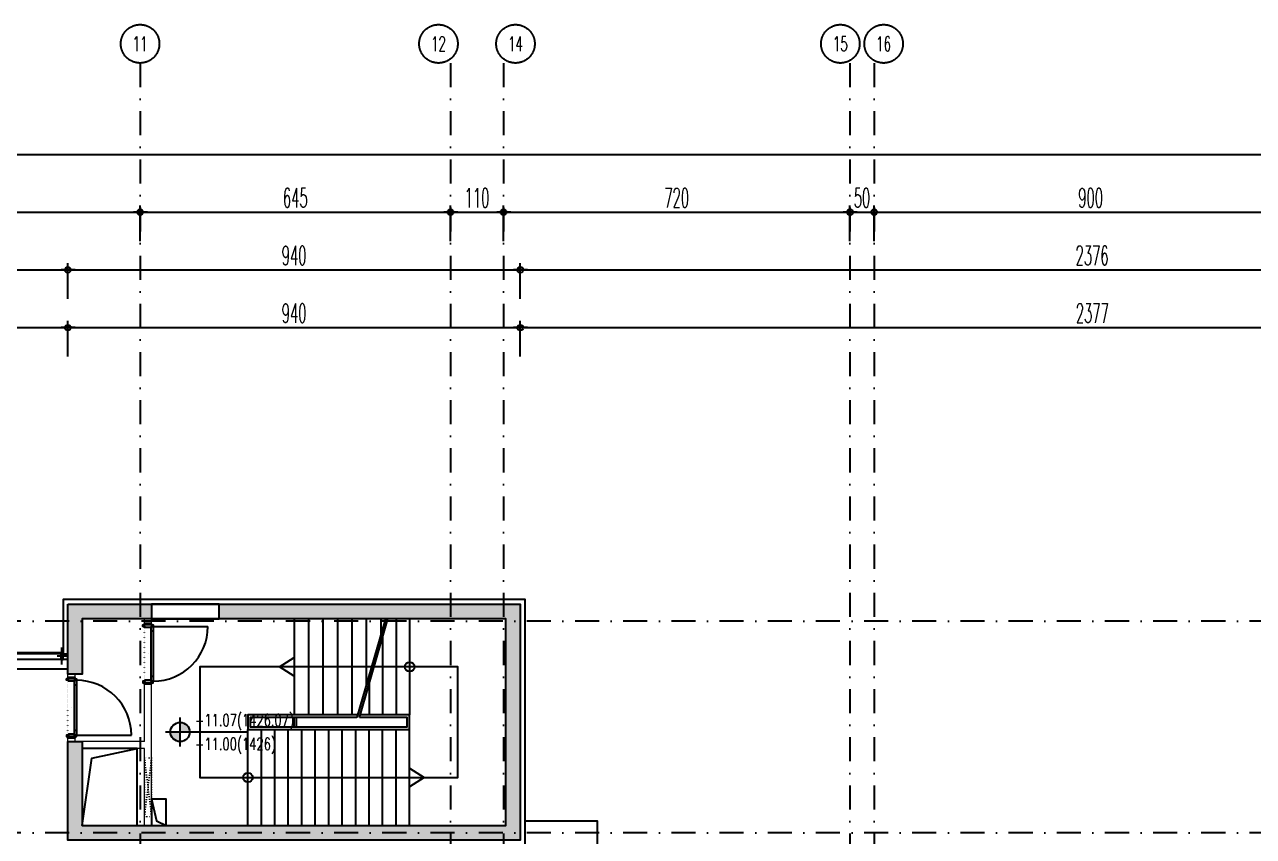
# Model space of a CAD drawing. Header units: millimetres. Extents: x -2755 to 27598, y -1135 to 13405.
# Drawn here: x 4785 to 7338, y 11718 to 13405 of the extents above; entities that cross this region are included whole.
import ezdxf
from ezdxf.enums import TextEntityAlignment as Align

# ---------------------------------------------------------------- set-up
doc = ezdxf.new("R2010")
doc.units = ezdxf.units.MM
doc.header["$LTSCALE"] = 100
doc.linetypes.add('DASHDOT2', pattern=[0.5, 0.25, -0.125, 0, -0.125])
doc.linetypes.add('DOT', pattern=[0.25, 0, -0.25])
doc.layers.add('AKS', color=7, linetype='DASHDOT2', transparency=0.8)
for name, color, linetype in [('DUVAR', 7, 'Continuous'), ('GIYDIRME', 5, 'Continuous'), ('GOR', 7, 'Continuous'), ('KA-PEN', 5, 'Continuous'), ('KA-PEN-5 @ 1', 5, 'Continuous'), ('KOLON', 7, 'Continuous'), ('KOR KASA', 1, 'Continuous'), ('KOT', 7, 'Continuous'), ('MERD', 7, 'Continuous'), ('OLCU DIS', 7, 'Continuous'), ('Rec-mantolamakulerengi', 230, 'Continuous'), ('TARAMA', 7, 'Continuous')]:
    doc.layers.add(name, color=color, linetype=linetype)
doc.layers.add('Y-DUVAR BIMS', color=14, linetype='Continuous', lineweight=25)
doc.layers.add('Y-DUVAR GAZBETON', color=161, linetype='Continuous', lineweight=20)
doc.styles.add('OLC-50', font='romans.shx', dxfattribs={"width": 0.5, "height": 0.15})
doc.styles.add('olcu', font='romans.shx', dxfattribs={"width": 0.5})
doc.dimstyles.new('1-200', dxfattribs={"dimtxt": 40, "dimasz": 2, "dimexe": 0, "dimexo": 0, "dimgap": 10, "dimtad": 1, "dimdec": 4, "dimrnd": 0.1, "dimzin": 9, "dimdsep": 46, "dimtxsty": 'olcu', "dimblk1": 'SOL', "dimblk2": 'SAG', "dimsah": 1, "dimcen": 0, "dimse1": 1, "dimse2": 1, "dimclre": 13, "dimadec": 0, "dimazin": 0, "dimtfac": 1, "dimtdec": 4, "dimtix": 1, "dimtmove": 2, "dimatfit": 2, "dimldrblk": 'SOL', "dimfxl": 0, "dimtolj": 1, "dimarcsym": 0})

# ---------------------------------------------------------------- blocks, each defined once
blk = doc.blocks.new('AKS-D')
at = {"color": 0}
blk.add_circle((0, 0), 0.4, dxfattribs=at)
at = {"color": 0, "style": 'olcu', "width": 0.7}
blk.add_attdef('AKS', text='', height=0.4, dxfattribs=at).set_placement((0, 0), align=Align.MIDDLE_CENTER)
blk = doc.blocks.new('KOT-PL(TEMIZ&KABA)')
at = {"layer": 'KOT', "linetype": 'Continuous', "lineweight": -3}
h = blk.add_hatch(color=7, dxfattribs=at)
h.paths.add_polyline_path([(0, 0), (0.2, 0, 0.414214), (0, 0.2)])
h.paths.add_polyline_path([(0, 0), (-0.2, 0, 0.414214), (0, -0.2)])
at = {"layer": 'KOT', "color": 7, "lineweight": -3}
for p, q in [((0, -0.3), (0, 0.3)), ((-0.3, 0), (1.4, 0))]:
    blk.add_line(p, q, dxfattribs=at)
at = {"layer": 'KOT', "color": 7, "linetype": 'Continuous', "lineweight": -3}
blk.add_circle((0, 0), 0.2, dxfattribs=at)
at = {"layer": 'KOT', "color": 7, "linetype": 'Continuous', "lineweight": -3, "style": 'olcu', "width": 0.7}
for tag, p in [('KOTTEMIZ', (0.31, 0.122)), ('KOTKABA', (0.31, -0.373))]:
    blk.add_attdef(tag, p, '', height=0.25, dxfattribs=at)
blk = doc.blocks.new('*U2988')
at = {"color": 0, "linetype": 'DOT', "ltscale": 0.1}
blk.add_line((-120, 15), (0, 15), dxfattribs=at)
at = {"color": 0, "lineweight": -2}
for p, q in [((-107, -3), (-107, 1)), ((-60, 7.5), (-60, 7.5)), ((-13.1, -3), (-13.1, 1)), ((-117, -3), (-117, -117))]:
    blk.add_line(p, q, dxfattribs=at)
for points in [[(-120, 0), (-120, -3), (-117, -3), (-117, 1), (-115, 1), (-115, 14), (-117, 14), (-117, 18), (-120, 18), (-120, 15)], [(0, 0), (0, -3), (-3, -3), (-3, 1), (-5, 1), (-5, 14), (-3, 14), (-3, 18), (0, 18), (0, 15)]]:
    blk.add_lwpolyline(points, dxfattribs=at)
blk.add_lwpolyline([(-117, -3), (-117, 1), (-3, 1), (-3, -3)], close=True, dxfattribs=at)
blk.add_arc((-117, -3), 114, 270, 0, dxfattribs=at)
at = {"style": 'OLC-50', "width": 0.5, "flags": 1}
for tag, p in [('K-NO', (-182.8, -83.8)), ('K-KANRENK', (-2.3, -88.8)), ('K-BLOK', (-183.4, -120.6)), ('K-KASRENK', (-1.2, -126.7)), ('K-KAT', (-184.3, -156)), ('K-TAMACILMA', (-2.8, -165.7)), ('K-MAHALKOD', (-183.3, -194)), ('K-FOTOSEL', (-1.8, -201.7)), ('K-MAHALAD', (-184.8, -233)), ('K-HERMETIK', (0.1, -236.3)), ('K-ACILISYON', (-183.8, -268.9)), ('K-HIDROLIK', (-2.2, -270.2)), ('K-YANGIN', (-181.9, -303.5)), ('K-KART', (-0.4, -303.8)), ('K-KANATTIP', (-184.2, -337.4)), ('K-BAND', (-1.8, -345.7)), ('K-KANATMALZ', (-182.4, -371.1)), ('K-MENFEZ', (0.1, -380.3)), ('K-KASAMALZ', (-181.4, -410.1)), ('K-PBAR', (-2.2, -414.1)), ('K-KASATIP', (-182, -446.8)), ('K-ELEKTRIKLI', (-0.4, -447.8)), ('K-DUVAR', (-182, -485.2)), ('K-TIP', (-0.4, -486.4)), ('K-REZ1', (-0.4, -524.3)), ('K-REZ2', (-0.4, -560.8)), ('K-REZ3', (-0.4, -600.7))]:
    blk.add_attdef(tag, p, '', height=30, dxfattribs=at)
blk = doc.blocks.new('*U2991')
at = {"color": 0, "linetype": 'DOT', "ltscale": 0.1}
blk.add_line((-120, 15), (0, 15), dxfattribs=at)
at = {"color": 0, "lineweight": -2}
for p, q in [((-107, -3), (-107, 1)), ((-60, 7.5), (-60, 7.5)), ((-13.1, -3), (-13.1, 1)), ((-3, -3), (-3, -117))]:
    blk.add_line(p, q, dxfattribs=at)
for points in [[(-120, 0), (-120, -3), (-117, -3), (-117, 1), (-115, 1), (-115, 14), (-117, 14), (-117, 18), (-120, 18), (-120, 15)], [(0, 0), (0, -3), (-3, -3), (-3, 1), (-5, 1), (-5, 14), (-3, 14), (-3, 18), (0, 18), (0, 15)]]:
    blk.add_lwpolyline(points, dxfattribs=at)
blk.add_lwpolyline([(-117, -3), (-117, 1), (-3, 1), (-3, -3)], close=True, dxfattribs=at)
blk.add_arc((-3, -3), 114, 180, 270, dxfattribs=at)
at = {"style": 'OLC-50', "width": 0.5, "flags": 1}
for tag, p in [('K-NO', (-182.8, -83.8)), ('K-KANRENK', (-2.3, -88.8)), ('K-BLOK', (-183.4, -120.6)), ('K-KASRENK', (-1.2, -126.7)), ('K-KAT', (-184.3, -156)), ('K-TAMACILMA', (-2.8, -165.7)), ('K-MAHALKOD', (-183.3, -194)), ('K-FOTOSEL', (-1.8, -201.7)), ('K-MAHALAD', (-184.8, -233)), ('K-HERMETIK', (0.1, -236.3)), ('K-ACILISYON', (-183.8, -268.9)), ('K-HIDROLIK', (-2.2, -270.2)), ('K-YANGIN', (-181.9, -303.5)), ('K-KART', (-0.4, -303.8)), ('K-KANATTIP', (-184.2, -337.4)), ('K-BAND', (-1.8, -345.7)), ('K-KANATMALZ', (-182.4, -371.1)), ('K-MENFEZ', (0.1, -380.3)), ('K-KASAMALZ', (-181.4, -410.1)), ('K-PBAR', (-2.2, -414.1)), ('K-KASATIP', (-182, -446.8)), ('K-ELEKTRIKLI', (-0.4, -447.8)), ('K-DUVAR', (-182, -485.2)), ('K-TIP', (-0.4, -486.4)), ('K-REZ1', (-0.4, -524.3)), ('K-REZ2', (-0.4, -560.8)), ('K-REZ3', (-0.4, -600.7))]:
    blk.add_attdef(tag, p, '', height=30, dxfattribs=at)
blk = doc.blocks.new('*U74')
at = {"layer": 'KOR KASA'}
for p, q in [((0, 126), (15, 126)), ((15, 126), (15, 123)), ((0, 3), (0, 0)), ((0, 3), (15, 3)), ((15, 3), (15, 0))]:
    blk.add_line(p, q, dxfattribs=at)
for points in [[(15, 126), (0, 123)], [(0, 126), (15, 123)], [(0, 126), (0, 123)], [(0, 123), (15, 123)], [(15, 3), (0, 0)], [(0, 3), (15, 0)], [(0, 0), (15, 0)]]:
    blk.add_lwpolyline(points, dxfattribs=at)
blk = doc.blocks.new('TASIYICI SISTEM (2.KAT)')
at = {"layer": 'TARAMA'}
h = blk.add_hatch(dxfattribs=at)
h.set_pattern_fill('ANSI33', color=253, scale=100)
h.set_pattern_definition([(45, (83461.35, -12320), (-17.6776695, 17.6776695), []), (45, (83479.027, -12320), (-17.6776695, 17.6776695), [12.5, -6.25])])
h.paths.add_polyline_path([(-691, -120), (-65, -120), (-65, -610), (-1005, -610), (-1005, -405), (-975, -405), (-975, -580), (-95, -580), (-95, -150), (-691, -150)])
h.paths.add_polyline_path([(-2165, -190), (-2115, -190), (-2115, -120), (-2165, -120)])
h.paths.add_polyline_path([(-2165, -625), (-2095, -625), (-2095, -565), (-2165, -565)])
h.paths.add_polyline_path([(-1540, -630), (-1470, -630), (-1470, -560), (-1540, -560)])
h.paths.add_polyline_path([(-135, -3175), (-65, -3175), (-65, -3115), (-135, -3115)])
h.paths.add_polyline_path([(-135, -1475), (-65, -1475), (-65, -1415), (-135, -1415)])
h.paths.add_polyline_path([(-890, -1475), (-820, -1475), (-820, -1405), (-890, -1405)])
h.paths.add_polyline_path([(-1540, -1475), (-1470, -1475), (-1470, -1405), (-1540, -1405)])
h.paths.add_polyline_path([(-135, -2325), (-65, -2325), (-65, -2265), (-135, -2265)])
h.paths.add_polyline_path([(-890, -2335), (-820, -2335), (-820, -2265), (-890, -2265)])
h.paths.add_polyline_path([(-1540, -2335), (-1470, -2335), (-1470, -2265), (-1540, -2265)])
h.paths.add_polyline_path([(-890, -3185), (-820, -3185), (-820, -3115), (-890, -3115)])
h.paths.add_polyline_path([(-1540, -3185), (-1470, -3185), (-1470, -3115), (-1540, -3115)])
h.paths.add_polyline_path([(-2165, -1475), (-2095, -1475), (-2095, -1415), (-2165, -1415)])
h.paths.add_polyline_path([(-2165, -2325), (-2095, -2325), (-2095, -2265), (-2165, -2265)])
h.paths.add_polyline_path([(-2165, -3175), (-2095, -3175), (-2095, -3115), (-2165, -3115)])
h.paths.add_polyline_path([(-1630, -3990), (-1470, -3990), (-1470, -3960), (-1630, -3960)])
h.paths.add_polyline_path([(-2165, -3990), (-1850, -3990), (-1850, -3960), (-2165, -3960)])
h.paths.add_polyline_path([(-135, -4000), (-820, -4000), (-820, -3960), (-890, -3960), (-890, -4030), (-65, -4030), (-65, -3960), (-135, -3960)])
h.paths.add_polyline_path([(-831, -120), (-831, -150), (-975, -150), (-975, -265), (-1005, -265), (-1005, -120)], flags=17)
edge = h.paths.add_edge_path(flags=17)
edge.add_line((-831, -120), (-831, -150))
at = {"layer": 'AKS', "color": 14, "ltscale": 2}
for p, q in [((-855, 1005), (-855, -13375)), ((-210, 1005), (-210, -13375)), ((-100, 1005), (-100, -13375)), ((620, 1005), (620, -13375)), ((670, 1005), (670, -13375)), ((16415, -155), (-7145, -155)), ((16415, -595), (-7145, -595))]:
    blk.add_line(p, q, dxfattribs=at)
at = {"layer": 'GOR', "color": 6}
for points in [[(-975, -580), (-955, -440), (-861, -420)], [(-831, -525), (-821, -570), (-801, -580)]]:
    blk.add_lwpolyline(points, dxfattribs=at)
for points in [[(-861, -420), (-975, -420), (-975, -580), (-861, -580)], [(-831, -525), (-831, -580), (-801, -580), (-801, -525)]]:
    blk.add_lwpolyline(points, close=True, dxfattribs=at)
at = {"layer": 'KOLON', "color": 4, "ltscale": 5}
blk.add_line((-831, -120), (-831, -150), dxfattribs=at)
blk.add_line((-831, -120), (-831, -150), dxfattribs=at)
for points in [[(-1005, -120), (-831, -120)], [(-831, -150), (-975, -150), (-975, -265), (-1005, -265), (-1005, -120)]]:
    blk.add_lwpolyline(points, dxfattribs=at)
blk.add_lwpolyline([(-691, -120), (-65, -120), (-65, -610), (-1005, -610), (-1005, -405), (-975, -405), (-975, -580), (-95, -580), (-95, -150), (-691, -150)], close=True, dxfattribs=at)
at = {"layer": 'MERD', "color": 6}
for p, q in [((-535, -150), (-535, -350)), ((-505, -150), (-505, -350)), ((-475, -150), (-475, -350)), ((-445, -150), (-445, -350)), ((-415, -150), (-415, -350)), ((-345.4, -150), (-404.4, -355)), ((-399.4, -355), (-340.4, -150)), ((-385, -150), (-385, -287.7)), ((-355, -150), (-355, -183.3)), ((-323, -150), (-323, -350)), ((-295, -150), (-295, -350)), ((-351, -186.8), (-351, -350)), ((-379, -284.2), (-379, -350)), ((-535, -375), (-535, -355)), ((-530, -375), (-530, -355)), ((-631, -580), (-631, -380)), ((-603, -580), (-603, -380)), ((-575, -580), (-575, -380)), ((-547, -580), (-547, -380)), ((-519, -580), (-519, -380)), ((-491, -580), (-491, -380)), ((-463, -580), (-463, -380)), ((-435, -580), (-435, -380)), ((-407, -580), (-407, -380)), ((-379, -580), (-379, -380)), ((-351, -580), (-351, -380)), ((-323, -580), (-323, -380)), ((-295, -580), (-295, -380))]:
    blk.add_line(p, q, dxfattribs=at)
for points in [[(-374.2, -250), (-731, -250), (-731, -480), (-195, -480), (-195, -250), (-369.2, -250)], [(-535, -269.2), (-565, -250), (-535, -230.8)], [(-402.9, -350), (-631, -350), (-631, -380), (-295, -380), (-295, -350), (-397.9, -350)], [(-404.4, -355), (-626, -355), (-626, -375), (-300, -375), (-300, -355), (-399.4, -355)], [(-295, -460.8), (-265, -480), (-295, -499.2)]]:
    blk.add_lwpolyline(points, dxfattribs=at)
for centre in [(-295, -250), (-631, -480)]:
    blk.add_circle(centre, 10, dxfattribs=at)
at = {"layer": 'Y-DUVAR BIMS'}
for p, q in [((-691, -120), (-831, -120)), ((-831, -120), (-691, -120)), ((-691, -150), (-831, -150)), ((-831, -150), (-691, -150))]:
    blk.add_line(p, q, dxfattribs=at)
at = {"layer": 'Y-DUVAR GAZBETON'}
for p, q in [((-846, -160), (-846, -150)), ((-831, -160), (-831, -150)), ((-831, -160), (-846, -160)), ((-1005, -272), (-1005, -265)), ((-990, -272), (-1005, -272)), ((-990, -272), (-990, -265)), ((-831, -286), (-846, -286)), ((-846, -405), (-846, -286)), ((-831, -580), (-831, -286)), ((-1005, -405), (-1005, -398)), ((-990, -398), (-1005, -398)), ((-990, -405), (-990, -398)), ((-846, -405), (-975, -405)), ((-846, -420), (-975, -420)), ((-846, -580), (-846, -420))]:
    blk.add_line(p, q, dxfattribs=at)
at = {"layer": 'Y-DUVAR GAZBETON', "linetype": 'DOT', "ltscale": 0.2}
for p, q in [((-846, -561.2), (-831, -438.8)), ((-846, -438.8), (-831, -561.2))]:
    blk.add_line(p, q, dxfattribs=at)
blk.add_lwpolyline([(-831, -561.2), (-831, -438.8), (-846, -438.8), (-846, -561.2)], close=True, dxfattribs=at)
at = {"layer": 'AKS', "color": 14, "ltscale": 2}
ref = blk.add_blockref('AKS-D', (-855, 1045), dxfattribs=dict(at, xscale=100, yscale=100, zscale=100))
ref.add_attrib('AKS', '11', dxfattribs={"layer": '0', "color": 0, "height": 30, "style": 'olcu', "width": 0.6}).set_placement((-855, 1045), align=Align.MIDDLE_CENTER)
ref.add_attrib('AKS', '11', dxfattribs={"layer": '0', "color": 0, "height": 30, "style": 'olcu', "width": 0.6}).set_placement((-855, 1045), align=Align.MIDDLE_CENTER)
ref = blk.add_blockref('AKS-D', (-235, 1045), dxfattribs=dict(at, xscale=100, yscale=100, zscale=100))
ref.add_attrib('AKS', '12', dxfattribs={"layer": '0', "color": 0, "height": 30, "style": 'olcu', "width": 0.6}).set_placement((-235, 1045), align=Align.MIDDLE_CENTER)
ref.add_attrib('AKS', '12', dxfattribs={"layer": '0', "color": 0, "height": 30, "style": 'olcu', "width": 0.6}).set_placement((-235, 1045), align=Align.MIDDLE_CENTER)
ref = blk.add_blockref('AKS-D', (-75, 1045), dxfattribs=dict(at, xscale=100, yscale=100, zscale=100))
ref.add_attrib('AKS', '14', dxfattribs={"layer": '0', "color": 0, "height": 30, "style": 'olcu', "width": 0.6}).set_placement((-75, 1045), align=Align.MIDDLE_CENTER)
ref.add_attrib('AKS', '14', dxfattribs={"layer": '0', "color": 0, "height": 30, "style": 'olcu', "width": 0.6}).set_placement((-75, 1045), align=Align.MIDDLE_CENTER)
ref = blk.add_blockref('AKS-D', (600, 1045), dxfattribs=dict(at, xscale=100, yscale=100, zscale=100))
ref.add_attrib('AKS', '15', dxfattribs={"layer": '0', "color": 0, "height": 30, "style": 'olcu', "width": 0.6}).set_placement((600, 1045), align=Align.MIDDLE_CENTER)
ref.add_attrib('AKS', '15', dxfattribs={"layer": '0', "color": 0, "height": 30, "style": 'olcu', "width": 0.6}).set_placement((600, 1045), align=Align.MIDDLE_CENTER)
ref = blk.add_blockref('AKS-D', (690, 1045), dxfattribs=dict(at, xscale=100, yscale=100, zscale=100))
ref.add_attrib('AKS', '16', dxfattribs={"layer": '0', "color": 0, "height": 30, "style": 'olcu', "width": 0.6}).set_placement((690, 1045), align=Align.MIDDLE_CENTER)
ref.add_attrib('AKS', '16', dxfattribs={"layer": '0', "color": 0, "height": 30, "style": 'olcu', "width": 0.6}).set_placement((690, 1045), align=Align.MIDDLE_CENTER)
at = {"layer": 'KA-PEN-5 @ 1', "rotation": 90}
for name, p in [('*U2991', (-831, -163)), ('*U2988', (-990, -275))]:
    blk.add_blockref(name, p, dxfattribs=at)
at = {"layer": 'KOR KASA', "rotation": 180}
for p in [(-831, -160), (-990, -272)]:
    blk.add_blockref('*U74', p, dxfattribs=at)
at = {"layer": 'KOT'}
ref = blk.add_blockref('KOT-PL(TEMIZ&KABA)', (-771.9, -385.4), dxfattribs=dict(at, xscale=100, yscale=100, zscale=100))
ref.add_attrib('KOTTEMIZ', '+11.07(1426.07)', (-740.8, -373.3), dxfattribs={"color": 7, "linetype": 'Continuous', "lineweight": -3, "height": 25, "style": 'olcu', "width": 0.7})
ref.add_attrib('KOTKABA', '+11.00(1426)', (-740.8, -422.8), dxfattribs={"color": 7, "linetype": 'Continuous', "lineweight": -3, "height": 25, "style": 'olcu', "width": 0.7})
ref.add_attrib('KOTTEMIZ', '+11.07(1426.07)', (-740.8, -373.3), dxfattribs={"color": 7, "linetype": 'Continuous', "lineweight": -3, "height": 25, "style": 'olcu', "width": 0.7})
ref.add_attrib('KOTKABA', '+11.00(1426)', (-740.8, -422.8), dxfattribs={"color": 7, "linetype": 'Continuous', "lineweight": -3, "height": 25, "style": 'olcu', "width": 0.7})
blk = doc.blocks.new('KAPAKLI-12')
at = {"layer": 'KA-PEN', "color": 5}
for p, q in [((10061.4, -15668.5), (10061.4, -15633.5)), ((10051.4, -15651.5), (10071.4, -15651.5))]:
    blk.add_line(p, q, dxfattribs=at)
at = {"layer": 'KA-PEN', "color": 5, "elevation": 0}
blk.add_lwpolyline([(10058.9, -15646.5), (10060.9, -15646.5), (10060.9, -15643.4), (10059.6, -15643.4, -0.883862), (10059.6, -15643.4, -0.123768), (10063.1, -15643.4, -0.883862), (10063.1, -15643.4), (10061.8, -15643.4), (10061.8, -15646.5), (10063.9, -15646.5), (10063.9, -15658.5), (10058.9, -15658.5)], format="xyb", close=True, dxfattribs=at)
blk = doc.blocks.new('DIS CEPHE_KAT2')
at = {"layer": 'GIYDIRME', "color": 5}
blk.add_line((4865, 12097), (4875, 12097), dxfattribs=at)
for points in [[(4763.7, 12100), (4861.3, 12100), (4861.3, 12099.4), (4763.7, 12099.4)], [(4763.7, 12097.8), (4861.3, 12097.8), (4861.3, 12098.2), (4763.7, 12098.2)]]:
    blk.add_lwpolyline(points, close=True, dxfattribs=at)
at = {"layer": 'GOR', "color": 30}
for p, q in [((4875, 12085), (4525, 12085)), ((4875, 12065), (4525, 12065))]:
    blk.add_line(p, q, dxfattribs=at)
at = {"layer": 'Rec-mantolamakulerengi'}
blk.add_lwpolyline([(5815, 10810), (5825, 10810), (5825, 12210), (4865, 12210), (4865, 12097)], dxfattribs=at)
at = {"layer": 'GIYDIRME', "color": 5, "xscale": -1}
blk.add_blockref('KAPAKLI-12', (14923.9, 27743.5), dxfattribs=at)
blk = doc.blocks.new('SOL')
at = {"color": 0}
for p, q in [((0, 30), (0, -7)), ((7.6, 0), (-7, 0))]:
    blk.add_line(p, q, dxfattribs=at)
blk.add_circle((0, 0), 3, dxfattribs=at)
blk = doc.blocks.new('SAG')
at = {"color": 0}
for p, q in [((7.6, 0), (-7, 0)), ((0, -30), (0, 7))]:
    blk.add_line(p, q, dxfattribs=at)
blk.add_circle((0, 0), 3, dxfattribs=at)
blk = doc.blocks.new('*D180')
at = {"layer": 'OLCU DIS', "color": 0, "lineweight": -2, "transparency": 16777216}
blk.add_line((-328, 13135), (19098, 13135), dxfattribs=at)
at = {"layer": 'OLCU DIS', "color": 0, "lineweight": -2, "transparency": 16777216, "xscale": 2, "yscale": 2, "zscale": 2, "rotation": 180}
blk.add_blockref('SOL', (-330, 13135), dxfattribs=at)
at = {"layer": 'OLCU DIS', "color": 0, "lineweight": -2, "transparency": 16777216, "xscale": 2, "yscale": 2, "zscale": 2}
blk.add_blockref('SAG', (19100, 13135), dxfattribs=at)
at = {"layer": 'OLCU DIS', "color": 0, "transparency": 16777216, "insert": (9385, 13165), "char_height": 40, "attachment_point": 5, "style": 'olcu'}
blk.add_mtext('\\A1;19430', dxfattribs=at)
blk = doc.blocks.new('_Open30')
at = {"color": 0, "linetype": 'ByBlock', "lineweight": -2}
for p, q in [((-1, 0.3), (0, 0)), ((0, 0), (-1, -0.3)), ((0, 0), (-1, 0))]:
    blk.add_line(p, q, dxfattribs=at)
blk = doc.blocks.new('*D190')
at = {"layer": 'OLCU DIS', "color": 0, "lineweight": -2, "transparency": 16777216}
blk.add_line((4377, 13015), (5023, 13015), dxfattribs=at)
at = {"layer": 'OLCU DIS', "color": 0, "lineweight": -2, "transparency": 16777216, "xscale": 2, "yscale": 2, "zscale": 2, "rotation": 180}
blk.add_blockref('SOL', (4375, 13015), dxfattribs=at)
at = {"layer": 'OLCU DIS', "color": 0, "lineweight": -2, "transparency": 16777216, "xscale": 2, "yscale": 2, "zscale": 2}
blk.add_blockref('SAG', (5025, 13015), dxfattribs=at)
at = {"layer": 'OLCU DIS', "color": 0, "transparency": 16777216, "insert": (4700, 13045), "char_height": 40, "attachment_point": 5, "style": 'olcu'}
blk.add_mtext('\\A1;650', dxfattribs=at)
blk = doc.blocks.new('*D191')
at = {"layer": 'OLCU DIS', "color": 0, "lineweight": -2, "transparency": 16777216}
blk.add_line((5027, 13015), (5668, 13015), dxfattribs=at)
at = {"layer": 'OLCU DIS', "color": 0, "lineweight": -2, "transparency": 16777216, "xscale": 2, "yscale": 2, "zscale": 2, "rotation": 180}
blk.add_blockref('SOL', (5025, 13015), dxfattribs=at)
at = {"layer": 'OLCU DIS', "color": 0, "lineweight": -2, "transparency": 16777216, "xscale": 2, "yscale": 2, "zscale": 2}
blk.add_blockref('SAG', (5670, 13015), dxfattribs=at)
at = {"layer": 'OLCU DIS', "color": 0, "transparency": 16777216, "insert": (5347.5, 13045), "char_height": 40, "attachment_point": 5, "style": 'olcu'}
blk.add_mtext('\\A1;645', dxfattribs=at)
blk = doc.blocks.new('*D192')
at = {"layer": 'OLCU DIS', "color": 0, "lineweight": -2, "transparency": 16777216}
blk.add_line((5672, 13015), (5778, 13015), dxfattribs=at)
at = {"layer": 'OLCU DIS', "color": 0, "lineweight": -2, "transparency": 16777216, "xscale": 2, "yscale": 2, "zscale": 2, "rotation": 180}
blk.add_blockref('SOL', (5670, 13015), dxfattribs=at)
at = {"layer": 'OLCU DIS', "color": 0, "lineweight": -2, "transparency": 16777216, "xscale": 2, "yscale": 2, "zscale": 2}
blk.add_blockref('SAG', (5780, 13015), dxfattribs=at)
at = {"layer": 'OLCU DIS', "color": 0, "transparency": 16777216, "insert": (5725, 13045), "char_height": 40, "attachment_point": 5, "style": 'olcu'}
blk.add_mtext('\\A1;110', dxfattribs=at)
blk = doc.blocks.new('*D193')
at = {"layer": 'OLCU DIS', "color": 0, "lineweight": -2, "transparency": 16777216}
blk.add_line((5782, 13015), (6498, 13015), dxfattribs=at)
at = {"layer": 'OLCU DIS', "color": 0, "lineweight": -2, "transparency": 16777216, "xscale": 2, "yscale": 2, "zscale": 2, "rotation": 180}
blk.add_blockref('SOL', (5780, 13015), dxfattribs=at)
at = {"layer": 'OLCU DIS', "color": 0, "lineweight": -2, "transparency": 16777216, "xscale": 2, "yscale": 2, "zscale": 2}
blk.add_blockref('SAG', (6500, 13015), dxfattribs=at)
at = {"layer": 'OLCU DIS', "color": 0, "transparency": 16777216, "insert": (6140, 13045), "char_height": 40, "attachment_point": 5, "style": 'olcu'}
blk.add_mtext('\\A1;720', dxfattribs=at)
blk = doc.blocks.new('*D194')
at = {"layer": 'OLCU DIS', "color": 0, "lineweight": -2, "transparency": 16777216}
blk.add_line((6500, 13015), (6550, 13015), dxfattribs=at)
at = {"layer": 'OLCU DIS', "color": 0, "transparency": 16777216, "insert": (6525, 13045), "char_height": 40, "attachment_point": 5, "style": 'olcu'}
blk.add_mtext('\\A1;50', dxfattribs=at)
blk = doc.blocks.new('*D195')
at = {"layer": 'OLCU DIS', "color": 0, "lineweight": -2, "transparency": 16777216}
blk.add_line((6552, 13015), (7448, 13015), dxfattribs=at)
at = {"layer": 'OLCU DIS', "color": 0, "lineweight": -2, "transparency": 16777216, "xscale": 2, "yscale": 2, "zscale": 2, "rotation": 180}
blk.add_blockref('SOL', (6550, 13015), dxfattribs=at)
at = {"layer": 'OLCU DIS', "color": 0, "lineweight": -2, "transparency": 16777216, "xscale": 2, "yscale": 2, "zscale": 2}
blk.add_blockref('SAG', (7450, 13015), dxfattribs=at)
at = {"layer": 'OLCU DIS', "color": 0, "transparency": 16777216, "insert": (7000, 13045), "char_height": 40, "attachment_point": 5, "style": 'olcu'}
blk.add_mtext('\\A1;900', dxfattribs=at)
blk = doc.blocks.new('*D217')
at = {"layer": 'OLCU DIS', "color": 0, "lineweight": -2, "transparency": 16777216}
blk.add_line((4527, 12895), (4873, 12895), dxfattribs=at)
at = {"layer": 'OLCU DIS', "color": 0, "lineweight": -2, "transparency": 16777216, "xscale": 2, "yscale": 2, "zscale": 2, "rotation": 180}
blk.add_blockref('SOL', (4525, 12895), dxfattribs=at)
at = {"layer": 'OLCU DIS', "color": 0, "lineweight": -2, "transparency": 16777216, "xscale": 2, "yscale": 2, "zscale": 2}
blk.add_blockref('SAG', (4875, 12895), dxfattribs=at)
at = {"layer": 'OLCU DIS', "color": 0, "transparency": 16777216, "insert": (4700, 12925), "char_height": 40, "attachment_point": 5, "style": 'olcu'}
blk.add_mtext('\\A1;350', dxfattribs=at)
blk = doc.blocks.new('*D218')
at = {"layer": 'OLCU DIS', "color": 0, "lineweight": -2, "transparency": 16777216}
blk.add_line((4877, 12895), (5813, 12895), dxfattribs=at)
at = {"layer": 'OLCU DIS', "color": 0, "lineweight": -2, "transparency": 16777216, "xscale": 2, "yscale": 2, "zscale": 2, "rotation": 180}
blk.add_blockref('SOL', (4875, 12895), dxfattribs=at)
at = {"layer": 'OLCU DIS', "color": 0, "lineweight": -2, "transparency": 16777216, "xscale": 2, "yscale": 2, "zscale": 2}
blk.add_blockref('SAG', (5815, 12895), dxfattribs=at)
at = {"layer": 'OLCU DIS', "color": 0, "transparency": 16777216, "insert": (5345, 12925), "char_height": 40, "attachment_point": 5, "style": 'olcu'}
blk.add_mtext('\\A1;940', dxfattribs=at)
blk = doc.blocks.new('*D219')
at = {"layer": 'OLCU DIS', "color": 0, "lineweight": -2, "transparency": 16777216}
blk.add_line((5817, 12895), (8189, 12895), dxfattribs=at)
at = {"layer": 'OLCU DIS', "color": 0, "lineweight": -2, "transparency": 16777216, "xscale": 2, "yscale": 2, "zscale": 2, "rotation": 180}
blk.add_blockref('SOL', (5815, 12895), dxfattribs=at)
at = {"layer": 'OLCU DIS', "color": 0, "lineweight": -2, "transparency": 16777216, "xscale": 2, "yscale": 2, "zscale": 2}
blk.add_blockref('SAG', (8191, 12895), dxfattribs=at)
at = {"layer": 'OLCU DIS', "color": 0, "transparency": 16777216, "insert": (7003, 12925), "char_height": 40, "attachment_point": 5, "style": 'olcu'}
blk.add_mtext('\\A1;2376', dxfattribs=at)
blk = doc.blocks.new('*D229')
at = {"layer": 'OLCU DIS', "color": 0, "lineweight": -2, "transparency": 16777216}
blk.add_line((4527, 12775), (4873, 12775), dxfattribs=at)
at = {"layer": 'OLCU DIS', "color": 0, "lineweight": -2, "transparency": 16777216, "xscale": 2, "yscale": 2, "zscale": 2, "rotation": 180}
blk.add_blockref('SOL', (4525, 12775), dxfattribs=at)
at = {"layer": 'OLCU DIS', "color": 0, "lineweight": -2, "transparency": 16777216, "xscale": 2, "yscale": 2, "zscale": 2}
blk.add_blockref('SAG', (4875, 12775), dxfattribs=at)
at = {"layer": 'OLCU DIS', "color": 0, "transparency": 16777216, "insert": (4700, 12805), "char_height": 40, "attachment_point": 5, "style": 'olcu'}
blk.add_mtext('\\A1;350', dxfattribs=at)
blk = doc.blocks.new('*D230')
at = {"layer": 'OLCU DIS', "color": 0, "lineweight": -2, "transparency": 16777216}
blk.add_line((4877, 12775), (5813, 12775), dxfattribs=at)
at = {"layer": 'OLCU DIS', "color": 0, "lineweight": -2, "transparency": 16777216, "xscale": 2, "yscale": 2, "zscale": 2, "rotation": 180}
blk.add_blockref('SOL', (4875, 12775), dxfattribs=at)
at = {"layer": 'OLCU DIS', "color": 0, "lineweight": -2, "transparency": 16777216, "xscale": 2, "yscale": 2, "zscale": 2}
blk.add_blockref('SAG', (5815, 12775), dxfattribs=at)
at = {"layer": 'OLCU DIS', "color": 0, "transparency": 16777216, "insert": (5345, 12805), "char_height": 40, "attachment_point": 5, "style": 'olcu'}
blk.add_mtext('\\A1;940', dxfattribs=at)
blk = doc.blocks.new('*D231')
at = {"layer": 'OLCU DIS', "color": 0, "lineweight": -2, "transparency": 16777216}
blk.add_line((5817, 12775), (8190, 12775), dxfattribs=at)
at = {"layer": 'OLCU DIS', "color": 0, "lineweight": -2, "transparency": 16777216, "xscale": 2, "yscale": 2, "zscale": 2, "rotation": 180}
blk.add_blockref('SOL', (5815, 12775), dxfattribs=at)
at = {"layer": 'OLCU DIS', "color": 0, "lineweight": -2, "transparency": 16777216, "xscale": 2, "yscale": 2, "zscale": 2}
blk.add_blockref('SAG', (8192, 12775), dxfattribs=at)
at = {"layer": 'OLCU DIS', "color": 0, "transparency": 16777216, "insert": (7003.5, 12805), "char_height": 40, "attachment_point": 5, "style": 'olcu'}
blk.add_mtext('\\A1;2377', dxfattribs=at)
blk = doc.blocks.new('*D236')
at = {"layer": 'OLCU DIS', "color": 0, "lineweight": -2, "transparency": 16777216}
blk.add_line((-1200, 1712), (-1200, 12198), dxfattribs=at)
at = {"layer": 'OLCU DIS', "color": 0, "lineweight": -2, "transparency": 16777216, "xscale": 2, "yscale": 2, "zscale": 2}
for name, p, rotation in [('SAG', (-1200, 12200), 90), ('SOL', (-1200, 1710), 270)]:
    blk.add_blockref(name, p, dxfattribs=dict(at, rotation=rotation))
at = {"layer": 'OLCU DIS', "color": 0, "transparency": 16777216, "insert": (-1230, 6955), "char_height": 40, "attachment_point": 5, "rotation": 90, "style": 'olcu'}
blk.add_mtext('\\A1;10490', dxfattribs=at)
blk = doc.blocks.new('*D241')
at = {"layer": 'OLCU DIS', "color": 0, "lineweight": -2, "transparency": 16777216}
blk.add_line((-960, 8292), (-960, 12198), dxfattribs=at)
at = {"layer": 'OLCU DIS', "color": 0, "lineweight": -2, "transparency": 16777216, "xscale": 2, "yscale": 2, "zscale": 2}
for name, p, rotation in [('SAG', (-960, 12200), 90), ('SOL', (-960, 8290), 270)]:
    blk.add_blockref(name, p, dxfattribs=dict(at, rotation=rotation))
at = {"layer": 'OLCU DIS', "color": 0, "transparency": 16777216, "insert": (-990, 10245), "char_height": 40, "attachment_point": 5, "rotation": 90, "style": 'olcu'}
blk.add_mtext('\\A1;3910', dxfattribs=at)
blk = doc.blocks.new('*D358')
at = {"layer": 'OLCU DIS', "color": 0, "lineweight": -2, "transparency": 16777216}
blk.add_line((22230, 12198), (22230, 1712), dxfattribs=at)
at = {"layer": 'OLCU DIS', "color": 0, "lineweight": -2, "transparency": 16777216, "xscale": 2, "yscale": 2, "zscale": 2}
for name, p, rotation in [('SOL', (22230, 12200), 90), ('SAG', (22230, 1710), 270)]:
    blk.add_blockref(name, p, dxfattribs=dict(at, rotation=rotation))
at = {"layer": 'OLCU DIS', "color": 0, "transparency": 16777216, "insert": (22200, 6955), "char_height": 40, "attachment_point": 5, "rotation": 90, "style": 'olcu'}
blk.add_mtext('\\A1;10490', dxfattribs=at)
blk = doc.blocks.new('*D359')
at = {"layer": 'OLCU DIS', "color": 0, "lineweight": -2, "transparency": 16777216}
blk.add_line((22110, 12200), (22110, 12165), dxfattribs=at)
at = {"layer": 'OLCU DIS', "color": 0, "transparency": 16777216, "insert": (22080, 12182.5), "char_height": 40, "attachment_point": 5, "rotation": 90, "style": 'olcu'}
blk.add_mtext('\\A1;35', dxfattribs=at)
blk = doc.blocks.new('*D360')
at = {"layer": 'OLCU DIS', "color": 0, "lineweight": -2, "transparency": 16777216}
blk.add_line((22110, 12163), (22110, 11727), dxfattribs=at)
at = {"layer": 'OLCU DIS', "color": 0, "lineweight": -2, "transparency": 16777216, "xscale": 2, "yscale": 2, "zscale": 2}
for name, p, rotation in [('SOL', (22110, 12165), 90), ('SAG', (22110, 11725), 270)]:
    blk.add_blockref(name, p, dxfattribs=dict(at, rotation=rotation))
at = {"layer": 'OLCU DIS', "color": 0, "transparency": 16777216, "insert": (22080, 11945), "char_height": 40, "attachment_point": 5, "rotation": 90, "style": 'olcu'}
blk.add_mtext('\\A1;440', dxfattribs=at)
blk = doc.blocks.new('*D379')
at = {"layer": 'OLCU DIS', "color": 0, "lineweight": -2, "transparency": 16777216}
blk.add_line((21990, 12198), (21990, 9637), dxfattribs=at)
at = {"layer": 'OLCU DIS', "color": 0, "lineweight": -2, "transparency": 16777216, "xscale": 2, "yscale": 2, "zscale": 2}
for name, p, rotation in [('SOL', (21990, 12200), 90), ('SAG', (21990, 9635), 270)]:
    blk.add_blockref(name, p, dxfattribs=dict(at, rotation=rotation))
at = {"layer": 'OLCU DIS', "color": 0, "transparency": 16777216, "insert": (21960, 10917.5), "char_height": 40, "attachment_point": 5, "rotation": 90, "style": 'olcu'}
blk.add_mtext('\\A1;2565', dxfattribs=at)
blk = doc.blocks.new('*D384')
at = {"layer": 'OLCU DIS', "color": 0, "lineweight": -2, "transparency": 16777216}
blk.add_line((21870, 12198), (21870, 11519.5), dxfattribs=at)
at = {"layer": 'OLCU DIS', "color": 0, "lineweight": -2, "transparency": 16777216, "xscale": 2, "yscale": 2, "zscale": 2}
for name, p, rotation in [('SOL', (21870, 12200), 90), ('SAG', (21870, 11517.5), 270)]:
    blk.add_blockref(name, p, dxfattribs=dict(at, rotation=rotation))
at = {"layer": 'OLCU DIS', "color": 0, "transparency": 16777216, "insert": (21840, 11858.8), "char_height": 40, "attachment_point": 5, "rotation": 90, "style": 'olcu'}
blk.add_mtext('\\A1;682.5', dxfattribs=at)

msp = doc.modelspace()

# ---------------------------------------------------------------- linework, layer by layer
at = {"layer": 'GOR', "color": 30}
msp.add_lwpolyline([(5827, 11750.00004), (5974.99999, 11750.00004), (5974.99997, 9055.00004), (8260.11316, 9055.00004, -0.2579393109), (9580.99221, 9795.00004), (14019.99997, 9795.00004), (14019.99997, 9646.99997)], format="xyb", dxfattribs=at)

# ---------------------------------------------------------------- block references
at = {"layer": 'DUVAR'}
msp.add_blockref('DIS CEPHE_KAT2', (0, 0), dxfattribs=at)
at = {"layer": 'KOLON', "color": 4}
msp.add_blockref('TASIYICI SISTEM (2.KAT)', (5880, 12320.00009), dxfattribs=at)

# ---------------------------------------------------------------- dimensions: what is measured, and where the dimension line sits
at = {"layer": 'OLCU DIS'}
for base, p1, p2, picture, middle in [((19100, 13135.00004), (-330, 6825.00004), (19100, 6030.00009), '*D180', (9385, 13165.00004)), ((5025, 13015.00004), (4375, 13015.00004), (5025, 13015.00004), '*D190', (4700, 13045.00004)), ((5670, 13015.00004), (5025, 13015.00004), (5670, 13015.00004), '*D191', (5347.5, 13045.00004)), ((5780, 13015.00004), (5670, 13015.00004), (5780, 13015.00004), '*D192', (5725, 13045.00004)), ((6500, 13015.00004), (5780, 13015.00004), (6500, 13015.00004), '*D193', (6140, 13045.00004)), ((6550, 13015.00004), (6500, 13015.00004), (6550, 13015.00004), '*D194', (6525, 13045.00004)), ((7450, 13015.00004), (6550, 13015.00004), (7450, 13015.00004), '*D195', (7000, 13045.00004)), ((4875, 12895.00004), (4525.00003, 12200.00004), (4875, 12200.00009), '*D217', (4700.00002, 12925.00004)), ((5815, 12895.00004), (4875, 12200.00009), (5815, 12200.00004), '*D218', (5345, 12925.00004)), ((8191.03278, 12895.00004), (5815, 12200.00004), (8191.03278, 8359.99983), '*D219', (7003.01639, 12925.00004)), ((4875, 12775.00004), (4525.00003, 12200.00004), (4875, 12200.00009), '*D229', (4700.00002, 12805.00004)), ((5815, 12775.00004), (4875, 12200.00009), (5815, 12200.00009), '*D230', (5345, 12805.00004)), ((8192.02029, 12775.00004), (5815, 12200.00009), (8192.02029, 8370.00009), '*D231', (7003.51014, 12805.00004))]:
    dim = msp.add_linear_dim(base=base, p1=p1, p2=p2, dimstyle='1-200', override={"dimldrblk": 'Open30'}, dxfattribs=at)
    dim.commit()
    dim.dimension.update_dxf_attribs({"geometry": picture, "text_midpoint": middle})
for base, p1, p2, picture, middle in [((-1200.0001581156, 12200.0000385072), (13930.000001362, 1710.0000867028), (3715.000001362, 12200.0000385072), '*D236', (-1230.0001581156, 6955.000062605)), ((-960.0001581156, 12200.0000385072), (5110.000001362, 8289.9999903115), (3835.000001362, 12200.0000385072), '*D241', (-990.0001581156, 10245.0000144093)), ((21990.00016, 9635.00009), (5815, 12200.00009), (14205, 9635.00009), '*D379', (21960.00016, 10917.50009)), ((21870.00016, 11517.50011), (5815, 12200.00009), (5815, 11517.50011), '*D384', (21840.00016, 11858.7501)), ((22230.0001604373, 1710.0000867028), (5815.000001362, 12200.0000385072), (15700.000001362, 1710.0000867028), '*D358', (22200.0001604373, 6955.000062605)), ((22110.00016, 12165.00004), (5815, 12200.00004), (5815, 12165.00004), '*D359', (22080.00016, 12182.50004)), ((22110.00016, 11725.00004), (5815, 12165.00004), (22110.00016, 11725.00004), '*D360', (22080.00016, 11945.00004))]:
    dim = msp.add_linear_dim(base=base, p1=p1, p2=p2, angle=90, dimstyle='1-200', override={"dimldrblk": 'Open30'}, dxfattribs=at)
    dim.commit()
    dim.dimension.update_dxf_attribs({"geometry": picture, "text_midpoint": middle})

doc.saveas('drawing.dxf')
